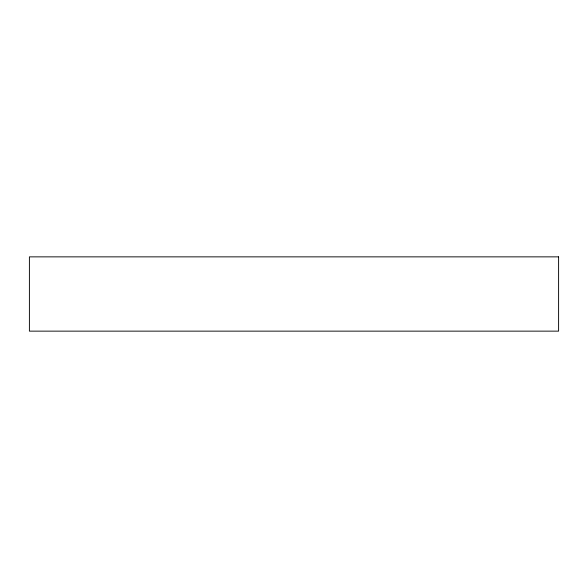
<?xml version="1.0" encoding="UTF-8"?>
<svg xmlns="http://www.w3.org/2000/svg" width="588" height="588" viewBox="0 0 588 588"><rect width="100%" height="100%" fill="white"/><g stroke="black" fill="none" stroke-linecap="round" stroke-linejoin="round"><path stroke-width="0.88" d="M558.6 256.86L29.4 256.86L29.4 331.14L558.6 331.14L558.6 256.86"/></g></svg>
